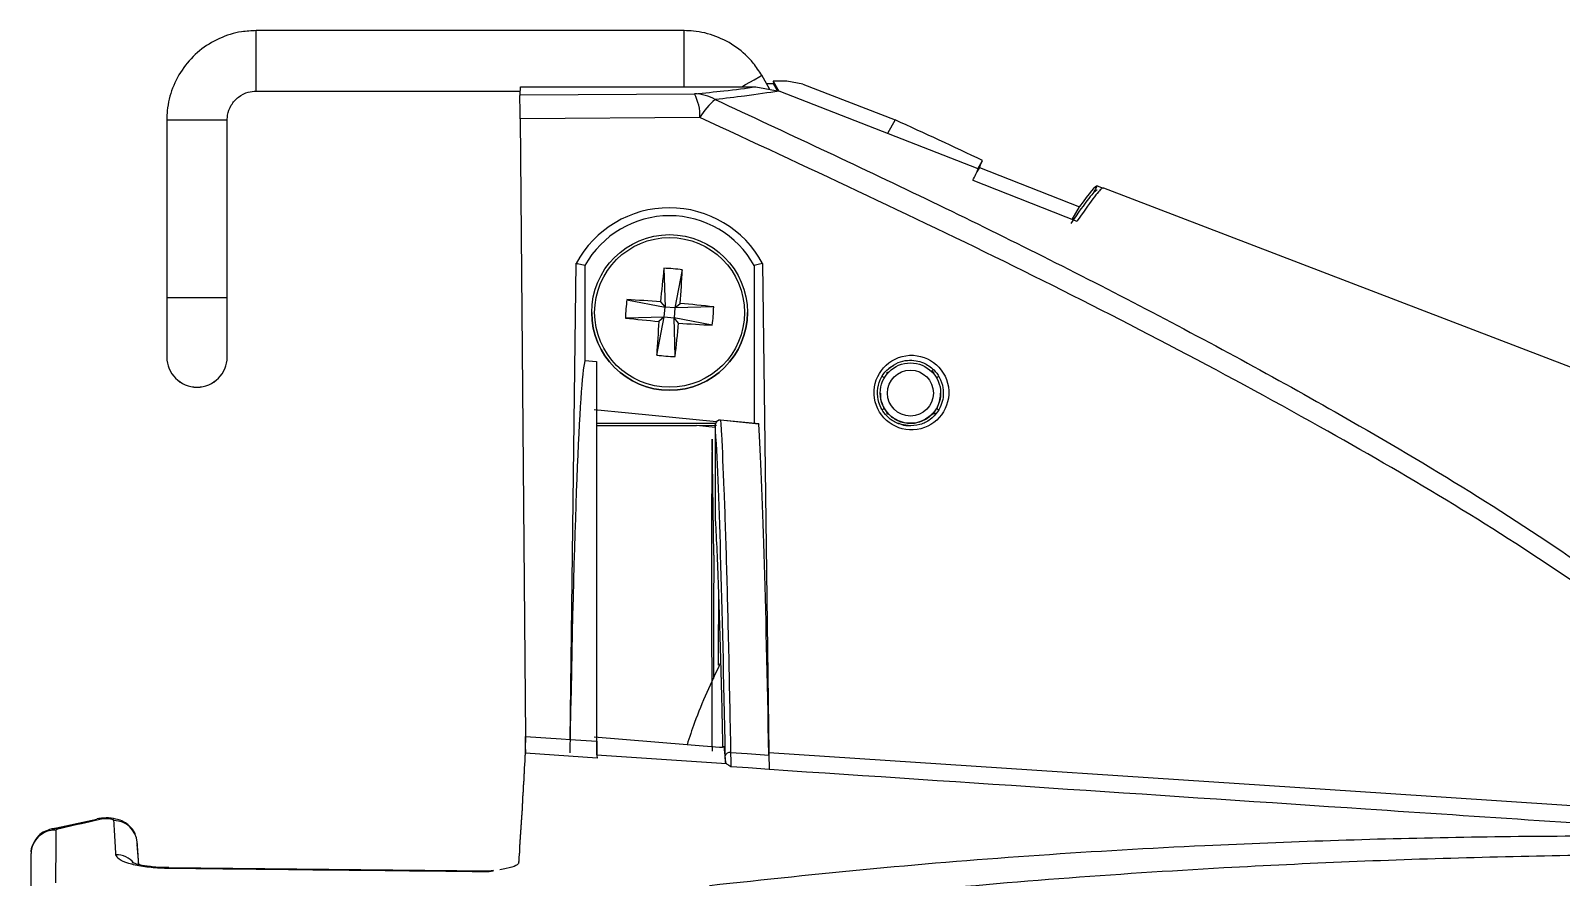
# Model space of a CAD drawing. Extents: x 8 to 113, y 1 to 87.
# Drawn here: x 66.942 to 70.107, y 38.545 to 40.297 of the extents above; entities that cross this region are included whole.
import ezdxf

# ---------------------------------------------------------------- set-up
doc = ezdxf.new("R2010")
doc.units = 0
doc.header["$MEASUREMENT"] = 0
doc.layers.add('OBJECT', color=7, linetype='CONTINUOUS')

msp = doc.modelspace()

# ---------------------------------------------------------------- linework, layer by layer
at = {"layer": 'OBJECT'}
for p, q in [((68.2937, 40.2972), (67.4089, 40.2972)), ((67.4089, 40.1722), (67.4089, 40.2972)), ((68.2937, 40.181), (68.2937, 40.2972)), ((68.4708, 40.1756), (68.4539, 40.2047)), ((67.4089, 40.1722), (67.9547, 40.1722)), ((67.4089, 40.1722), (67.4089, 40.1721)), ((67.4089, 40.1721), (67.9547, 40.1721)), ((67.9542, 40.1641), (67.9552, 40.181)), ((67.9542, 40.1641), (68.3149, 40.1665)), ((67.9552, 40.181), (68.4418, 40.181)), ((68.4418, 40.181), (68.4897, 40.1721)), ((68.4785, 40.1871), (68.4641, 40.1871)), ((68.4775, 40.1924), (68.4785, 40.1871)), ((68.4775, 40.1924), (68.4891, 40.1722)), ((68.5057, 40.1924), (68.4775, 40.1924)), ((68.4869, 40.1726), (68.4785, 40.1871)), ((68.9016, 40.0112), (68.4897, 40.1721)), ((68.5388, 40.1862), (68.5057, 40.1924)), ((68.5388, 40.1862), (68.7298, 40.1124)), ((67.2239, 40.1122), (67.2239, 39.7447)), ((67.3489, 40.1122), (67.2239, 40.1122)), ((67.3489, 39.7447), (67.3489, 40.1122)), ((68.3263, 40.1174), (67.9546, 40.115)), ((67.9546, 40.115), (67.9656, 38.8371)), ((68.7298, 40.1124), (68.7137, 40.0846)), ((68.9039, 40.0139), (68.8988, 40.0051)), ((68.9005, 40.0116), (68.9103, 40.0286)), ((68.9039, 40.0139), (69.1112, 39.933)), ((68.8906, 39.9876), (69.1055, 39.9027)), ((69.1478, 39.9762), (69.1382, 39.9595)), ((69.1478, 39.9762), (69.1599, 39.9716)), ((69.1612, 39.9711), (69.1599, 39.9716)), ((70.7354, 39.3671), (69.1612, 39.9711)), ((69.0959, 39.9065), (69.1112, 39.933)), ((68.0576, 38.831), (68.0702, 39.8158)), ((68.0702, 39.8158), (68.0733, 39.815)), ((68.0884, 39.811), (68.0733, 39.815)), ((68.4557, 39.8156), (68.4687, 38.8039)), ((68.0884, 39.811), (68.0884, 39.6149)), ((68.2518, 39.8056), (68.254, 39.7253)), ((68.2898, 39.8024), (68.2744, 39.7236)), ((68.4384, 39.811), (68.4384, 39.4845)), ((67.2239, 39.7447), (67.2239, 39.6222)), ((67.3489, 39.7447), (67.2239, 39.7447)), ((67.3489, 39.6222), (67.3489, 39.7447)), ((68.1752, 39.7406), (68.254, 39.7253)), ((68.2448, 39.7362), (68.254, 39.7253)), ((68.2523, 39.7048), (68.254, 39.7253)), ((68.2744, 39.7236), (68.254, 39.7253)), ((68.2744, 39.7236), (68.2727, 39.7031)), ((68.2744, 39.7236), (68.2853, 39.7328)), ((68.3547, 39.7258), (68.2744, 39.7236)), ((68.1024, 39.7142), (68.1024, 39.7142)), ((68.172, 39.7027), (68.2523, 39.7048)), ((68.237, 39.626), (68.2523, 39.7048)), ((68.2523, 39.7048), (68.2414, 39.6956)), ((68.2523, 39.7048), (68.2727, 39.7031)), ((68.2749, 39.6229), (68.2727, 39.7031)), ((68.282, 39.6923), (68.2727, 39.7031)), ((68.3516, 39.6878), (68.2727, 39.7031)), ((68.4244, 39.7142), (68.4244, 39.7142)), ((67.2239, 39.6222), (67.2239, 39.6221)), ((67.3489, 39.6221), (67.3489, 39.6222)), ((68.0884, 39.6149), (68.1127, 39.6126)), ((68.1127, 39.6126), (68.1127, 38.7992)), ((68.7121, 39.5895), (68.7121, 39.5895)), ((68.7149, 39.59), (68.715, 39.59)), ((68.6989, 39.5474), (68.6989, 39.5473)), ((68.8239, 39.5473), (68.8239, 39.5474)), ((68.7149, 39.5045), (68.7121, 39.5051)), ((68.7121, 39.5051), (68.7121, 39.5051)), ((68.7121, 39.5051), (68.7121, 39.5051)), ((68.7121, 39.5051), (68.7121, 39.5051)), ((68.7121, 39.5051), (68.7121, 39.5051)), ((68.7124, 39.5051), (68.7121, 39.5051)), ((68.7173, 39.5029), (68.7149, 39.5045)), ((68.7173, 39.5029), (68.7149, 39.5045)), ((68.7201, 39.5002), (68.7172, 39.5029)), ((68.7215, 39.4991), (68.7173, 39.503)), ((68.7173, 39.5029), (68.7173, 39.5029)), ((68.8042, 39.503), (68.8095, 39.5074)), ((68.8079, 39.5045), (68.8054, 39.5029)), ((68.8054, 39.5029), (68.8079, 39.5045)), ((68.8054, 39.5029), (68.8054, 39.5029)), ((68.8078, 39.5055), (68.8087, 39.5065)), ((68.8107, 39.5051), (68.8079, 39.5045)), ((68.8079, 39.5045), (68.8107, 39.5051)), ((68.8107, 39.5051), (68.8102, 39.5051)), ((68.8107, 39.5051), (68.8145, 39.5051)), ((68.8144, 39.5051), (68.8107, 39.5051)), ((68.8107, 39.5051), (68.8107, 39.5051)), ((68.8107, 39.5051), (68.8107, 39.5051)), ((68.8107, 39.5051), (68.8107, 39.5051)), ((68.8107, 39.5051), (68.8107, 39.5051)), ((68.1127, 39.4854), (68.3587, 39.4854)), ((68.1127, 39.4802), (68.3193, 39.4802)), ((68.3193, 39.4802), (68.3603, 39.4809)), ((68.358, 39.4764), (68.3193, 39.4802)), ((68.358, 39.4816), (68.358, 39.3915)), ((68.448, 39.4836), (68.3689, 39.4915)), ((68.7569, 39.48), (68.7471, 39.482)), ((68.3551, 39.2122), (68.3515, 39.4523)), ((68.358, 39.3915), (68.358, 39.2844)), ((68.358, 39.2844), (68.358, 39.2838)), ((67.9656, 38.8365), (67.9656, 38.8248)), ((68.3668, 38.8144), (68.1074, 38.8354)), ((68.1137, 38.7924), (67.9654, 38.8023)), ((68.0576, 38.831), (68.1129, 38.8274)), ((68.3757, 38.8168), (68.3789, 38.7839)), ((68.1127, 38.7992), (68.3808, 38.7809)), ((68.3789, 38.7839), (68.3786, 38.7966)), ((68.3808, 38.7809), (68.3789, 38.7839)), ((68.4697, 38.7686), (68.4696, 38.7689)), ((67.0793, 38.6654), (66.9862, 38.6453)), ((67.0793, 38.6645), (66.9862, 38.6444)), ((67.1658, 38.5721), (67.1629, 38.6138)), ((66.9434, 38.4856), (66.9434, 38.5948)), ((67.2283, 38.5657), (67.2217, 38.5658)), ((67.8897, 38.5582), (67.2283, 38.5655)), ((67.8894, 38.557), (67.8897, 38.558)), ((67.8996, 38.5597), (67.8896, 38.5583))]:
    msp.add_line(p, q, dxfattribs=at)
at = {"layer": 'OBJECT', "flags": 128}
for points in [[(68.4128, 40.181), (68.4205, 40.1855), (68.4381, 40.1956), (68.4498, 40.2024), (68.4539, 40.2047)], [(68.4557, 39.8156), (68.4466, 39.8132), (68.4384, 39.811)], [(68.3603, 39.488), (68.1786, 39.5055), (68.1074, 39.5124)], [(68.804, 39.5016), (68.7926, 39.4931), (68.7914, 39.4924)], [(68.3689, 39.4912), (68.369, 39.4916), (68.369, 39.4916)], [(68.448, 39.4833), (68.4281, 39.4853), (68.3689, 39.4912)], [(67.9656, 38.8371), (68.0396, 38.8322), (68.0576, 38.831)], [(68.3896, 38.8038), (68.424, 38.8015), (68.4686, 38.7985)], [(68.4687, 38.8039), (69.7446, 38.7198), (70.5965, 38.6635)], [(68.4696, 38.7689), (68.4261, 38.7719), (68.3905, 38.7742)], [(66.9988, 38.6455), (66.9909, 38.6465), (66.9861, 38.6459)], [(66.9948, 38.6431), (66.9945, 38.6179), (66.9936, 38.5339)], [(67.0916, 38.6663), (67.0837, 38.6673), (67.0792, 38.6667)], [(67.2283, 38.564), (67.2283, 38.5654), (67.2283, 38.5654)]]:
    msp.add_lwpolyline(points, dxfattribs=at)
at = {"layer": 'OBJECT'}
for centre, radius in [((68.2634, 39.7142), 0.161), ((68.2634, 39.7142), 0.1549), ((68.7614, 39.5474), 0.0625), ((68.7614, 39.5474), 0.0475)]:
    msp.add_circle(centre, radius, dxfattribs=at)
for centre, radius, start, end in [((68.2298, 40.1209), 0.0965, 357.9094, 28.1742), ((68.3117, 40.0709), 0.0956, 61.1194, 88.0934), ((68.4313, 40.0603), 0.1195, 127.885, 151.478), ((68.2634, 39.7142), 0.2, 28.9552, 151.0448), ((70.9952, 39.4907), 2.7614, 173.4517, 174.8987), ((68.2382, 39.4094), 0.3964, 82.5206, 88.0224), ((65.5318, 39.9426), 2.7615, 355.6437, 357.0907), ((68.5681, 39.689), 0.3963, 172.519, 178.0219), ((68.035, 36.9803), 2.7639, 85.6465, 87.0922), ((68.0396, 36.9811), 2.7627, 83.4501, 84.8965), ((67.9586, 39.7394), 0.3964, 352.5191, 358.0218), ((68.2634, 39.7142), 0.161, 180.0001, 359.9999), ((68.488, 42.457), 2.7724, 263.4564, 264.8977), ((70.9948, 39.4859), 2.7614, 175.6439, 177.091), ((65.5302, 39.9379), 2.7627, 353.4524, 354.8988), ((68.4926, 42.4574), 2.7732, 265.6453, 267.0862), ((68.2886, 40.0192), 0.3966, 262.5217, 268.0213), ((67.2864, 39.6222), 0.0625, 180, 360), ((67.2864, 39.6221), 0.0625, 180, 0), ((67.2864, 39.6221), 0.0625, 180.0001, 359.9999), ((68.6982, 39.572), 0.011, 35.4957, 64.8754), ((68.8246, 39.572), 0.011, 115.1438, 144.4875), ((68.6993, 39.5209), 0.00899, 292.7959, 329.4506), ((68.7121, 39.4976), 0.00751, 66.3459, 89.9856), ((68.8107, 39.4976), 0.0075, 90.0081, 134.7764), ((68.8234, 39.5209), 0.00898, 210.5318, 247.206), ((68.368, 39.4816), 0.01, 84.2876, 180), ((68.3679, 39.4814), 0.00991, 83.9114, 178.4317), ((68.368, 39.2844), 0.01, 180, 183.2829), ((68.3877, 38.7946), 0.00938, 78.8853, 167.1769), ((66.9926, 38.5939), 0.0493, 87.4422, 179.0087), ((67.1139, 38.6141), 0.049, 4.7404, 89.1866), ((67.1182, 38.5422), 0.0503, 41.0243, 89.537)]:
    msp.add_arc(centre, radius, start, end, dxfattribs=at)
for centre, major_axis, ratio, start_param, end_param in [((13.4884, 31.3904), (57.865, 6.1751), 0.17212, 0.273817, 0.28446), ((66.511, 35.8933), (2.4087, 4.1705), 0.014677, 6.100021, 6.132496), ((66.5121, 35.8934), (2.4084, 4.17), 0.014803, 6.137244, 6.162091), ((66.8047, 35.9183), (2.3436, 4.0578), 0.014677, 0.007502, 0.154568), ((66.8149, 35.9273), (2.3332, 4.0398), 0.014803, 0.009846, 0.193672), ((68.2629, 39.7116), (0.2166, 0.0329), 0.99997, 0.344136, 2.4953), ((68.0918, 36.8172), (0, 2.8045), 0.017455, 0.06954, 0.784061), ((68.3448, 36.8172), (0, 2.7692), 0.017455, 5.508757, 6.007323), ((68.4348, 36.8172), (0, 2.7715), 0.017455, 5.508878, 6.006547), ((68.3979, 36.817), (-0.0414, 2.74), 0.008735, 0.277278, 0.694164), ((68.3979, 36.817), (-0.0379, 2.51), 0.008735, 0.303456, 0.549799), ((68.4079, 36.8172), (-0.0379, 2.5), 0.00877, 0.384877, 0.521736)]:
    msp.add_ellipse(centre, major_axis=major_axis, ratio=ratio, start_param=start_param, end_param=end_param, dxfattribs=at)
msp.add_ellipse((68.7635, 39.5484), major_axis=(0.0763, 0.0116), ratio=0.99997, dxfattribs=at)
for points, knots in [([(67.4089, 40.2972), (67.3987, 40.2967), (67.3725, 40.2954), (67.3317, 40.2826), (67.2905, 40.2572), (67.2572, 40.2218), (67.2342, 40.1792), (67.2248, 40.1413), (67.2241, 40.1188), (67.2239, 40.1122)], [0, 0, 0, 0, 0.105388, 0.270577, 0.436043, 0.601512, 0.76698, 0.932447, 1, 1, 1, 1]), ([(68.4539, 40.2047), (68.4484, 40.2133), (68.4342, 40.2353), (68.4026, 40.2642), (68.3601, 40.2871), (68.3223, 40.2963), (68.3, 40.297), (68.2937, 40.2972)], [0, 0, 0, 0, 0.158053, 0.405798, 0.653957, 0.902119, 1, 1, 1, 1]), ([(67.3489, 40.1122), (67.349, 40.1155), (67.3496, 40.1262), (67.3562, 40.1438), (67.3714, 40.1609), (67.3903, 40.1707), (67.4033, 40.1718), (67.4089, 40.1722)], [0, 0, 0, 0, 0.105645, 0.342043, 0.582814, 0.823795, 1, 1, 1, 1]), ([(67.9546, 40.115), (67.9544, 40.1251), (67.9542, 40.1453), (67.9541, 40.1605), (67.9542, 40.1631), (67.9542, 40.1641)], [0, 0, 0, 0, 0.379149, 0.758209, 1, 1, 1, 1]), ([(68.3149, 40.1665), (68.3358, 40.1685), (68.3844, 40.1732), (68.421, 40.1781), (68.4418, 40.181)], [0, 0, 0, 0, 0.429879, 1, 1, 1, 1]), ([(68.4897, 40.1721), (68.4675, 40.1686), (68.4299, 40.1627), (68.3788, 40.157), (68.3579, 40.1546)], [0, 0, 0, 0, 0.590738, 1, 1, 1, 1]), ([(68.3579, 40.1546), (68.5032, 40.0869), (68.794, 39.9514), (69.2227, 39.7376), (69.5921, 39.5379), (69.9034, 39.3552), (70.1568, 39.1906), (70.3663, 39.034), (70.5321, 38.8884), (70.6489, 38.7678), (70.7092, 38.6836), (70.7354, 38.647)], [0, 0, 0, 0, 0.165243, 0.3305, 0.495665, 0.602019, 0.708404, 0.814573, 0.881575, 0.948512, 1, 1, 1, 1]), ([(70.6984, 38.6451), (70.6738, 38.6778), (70.6145, 38.7567), (70.5001, 38.8712), (70.3339, 39.0131), (70.1242, 39.1661), (69.871, 39.3273), (69.4914, 39.5464), (68.9787, 39.8141), (68.5438, 40.0163), (68.3263, 40.1174)], [0, 0, 0, 0, 0.047039, 0.113471, 0.179969, 0.286445, 0.393127, 0.499782, 0.749839, 1, 1, 1, 1]), ([(69.1599, 39.9716), (69.1597, 39.9716), (69.1591, 39.9716), (69.155, 39.9694), (69.1418, 39.9549), (69.1176, 39.92), (69.1055, 39.9027)], [0, 0, 0, 0, 0.027028, 0.135674, 0.570725, 1, 1, 1, 1]), ([(68.7555, 39.4796), (68.7471, 39.4812), (68.7315, 39.4843), (68.7133, 39.4979), (68.702, 39.5128), (68.6945, 39.5306), (68.6921, 39.5519), (68.698, 39.5754), (68.7101, 39.5946), (68.7221, 39.602), (68.7272, 39.6052)], [0, 0, 0, 0, 0.148908, 0.277448, 0.386562, 0.475788, 0.614613, 0.753603, 0.895777, 1, 1, 1, 1]), ([(68.7176, 39.5994), (68.7236, 39.6035), (68.735, 39.6114), (68.7546, 39.6158), (68.7725, 39.6151), (68.7916, 39.6095), (68.8087, 39.5979), (68.8226, 39.5795), (68.829, 39.5609), (68.8298, 39.5421), (68.8265, 39.525), (68.8177, 39.5074), (68.8025, 39.4917), (68.7809, 39.4802), (68.7642, 39.4798), (68.7555, 39.4796)], [0, 0, 0, 0, 0.081269, 0.1552935, 0.2220335, 0.281513, 0.3782242, 0.4491981, 0.53825, 0.5951109, 0.6600535, 0.7330391, 0.8140446, 0.9030462, 1, 1, 1, 1]), ([(68.8093, 39.5893), (68.8092, 39.5895), (68.8086, 39.5905), (68.8072, 39.5928), (68.8061, 39.5947)], [0, 0, 0, 0, 0.182127, 1, 1, 1, 1]), ([(68.7158, 39.5906), (68.7152, 39.5903), (68.7141, 39.5896), (68.7127, 39.5893), (68.7121, 39.5895), (68.7121, 39.5895)], [0, 0, 0, 0, 0.4777901, 0.9957707, 1, 1, 1, 1]), ([(68.7121, 39.5895), (68.7122, 39.5895), (68.7123, 39.5894), (68.7125, 39.5893), (68.7127, 39.5892), (68.7129, 39.5892), (68.7137, 39.5894), (68.7145, 39.5894), (68.7151, 39.5895)], [0, 0, 0, 0, 0.086056, 0.152523, 0.201475, 0.268603, 0.37029, 1, 1, 1, 1]), ([(68.715, 39.59), (68.7151, 39.59), (68.7152, 39.59), (68.7152, 39.5897), (68.7151, 39.5895)], [0, 0, 0, 0, 0.406616, 1, 1, 1, 1]), ([(68.8107, 39.5895), (68.8102, 39.5895), (68.8092, 39.5895), (68.8079, 39.59), (68.8069, 39.5905), (68.8061, 39.591), (68.8057, 39.5913), (68.8055, 39.5915), (68.8055, 39.5916), (68.8054, 39.5916), (68.8054, 39.5916), (68.8054, 39.5916), (68.8054, 39.5916), (68.8054, 39.5916), (68.8054, 39.5916)], [0, 0, 0, 0, 0.24171, 0.479563, 0.670733, 0.812024, 0.900957, 0.938785, 0.946107, 0.950796, 0.955783, 0.96375, 0.980833, 1, 1, 1, 1]), ([(68.8079, 39.59), (68.8077, 39.59), (68.8075, 39.5901), (68.8076, 39.5897), (68.8076, 39.5895)], [0, 0, 0, 0, 0.569569, 1, 1, 1, 1]), ([(68.8107, 39.5895), (68.8106, 39.5895), (68.8104, 39.5894), (68.8103, 39.5893), (68.8101, 39.5892), (68.8099, 39.5892), (68.809, 39.5894), (68.8083, 39.5894), (68.8076, 39.5895)], [0, 0, 0, 0, 0.086086, 0.152249, 0.201568, 0.268345, 0.370068, 1, 1, 1, 1]), ([(68.6994, 39.5473), (68.6992, 39.5451), (68.6988, 39.536), (68.7022, 39.5261), (68.7059, 39.5184), (68.7068, 39.5169), (68.7071, 39.5163)], [0, 0, 0, 0, 0.202056, 0.832584, 0.940111, 1, 1, 1, 1]), ([(68.8157, 39.5163), (68.8161, 39.5172), (68.8198, 39.5239), (68.8236, 39.5343), (68.8234, 39.5442), (68.8234, 39.5473)], [0, 0, 0, 0, 0.0945196, 0.7166794, 1, 1, 1, 1]), ([(68.7173, 39.5029), (68.7173, 39.5029), (68.7174, 39.5029), (68.717, 39.5033), (68.7155, 39.5048), (68.7131, 39.5076), (68.71, 39.5115), (68.708, 39.5147), (68.7071, 39.5163)], [0, 0, 0, 0, 0.007654, 0.177567, 0.342226, 0.537622, 0.77053, 1, 1, 1, 1]), ([(68.7071, 39.5163), (68.7076, 39.5154), (68.709, 39.513), (68.7114, 39.5096), (68.7131, 39.5075), (68.7139, 39.5066)], [0, 0, 0, 0, 0.251437, 0.654905, 1, 1, 1, 1]), ([(68.7121, 39.5051), (68.7125, 39.505), (68.7134, 39.505), (68.7145, 39.5047), (68.715, 39.5045), (68.7151, 39.5044)], [0, 0, 0, 0, 0.429676, 0.905383, 1, 1, 1, 1]), ([(68.7173, 39.5029), (68.7177, 39.5025), (68.7201, 39.5002), (68.7262, 39.4951), (68.7378, 39.4889), (68.7519, 39.4849), (68.7656, 39.4845), (68.7789, 39.4869), (68.7908, 39.4916), (68.8002, 39.498), (68.8039, 39.5015), (68.8054, 39.5029)], [0, 0, 0, 0, 0.025073, 0.152298, 0.278144, 0.410387, 0.554306, 0.647846, 0.781898, 0.912636, 1, 1, 1, 1]), ([(68.8157, 39.5163), (68.8151, 39.5154), (68.8137, 39.5131), (68.8113, 39.5096), (68.8088, 39.5066), (68.8069, 39.5045), (68.8057, 39.5032), (68.8055, 39.503), (68.8054, 39.5029)], [0, 0, 0, 0, 0.131303, 0.342029, 0.527386, 0.68596, 0.840958, 1, 1, 1, 1]), ([(68.3689, 39.4912), (68.369, 39.4894), (68.3696, 39.4802), (68.3719, 39.4391), (68.3758, 39.3522), (68.3808, 39.2013), (68.3854, 39.0208), (68.3882, 38.876), (68.3896, 38.8038)], [0, 0, 0, 0, 0.014441, 0.07221, 0.303648, 0.535505, 0.768144, 1, 1, 1, 1]), ([(68.448, 39.4836), (68.448, 39.4836), (68.448, 39.4837), (68.448, 39.4835), (68.448, 39.4833)], [0, 0, 0, 0, 0.429302, 1, 1, 1, 1]), ([(68.7569, 39.48), (68.7552, 39.4799), (68.7483, 39.4795), (68.7418, 39.4825), (68.7369, 39.4848)], [0, 0, 0, 0, 0.241751, 1, 1, 1, 1]), ([(68.358, 39.2844), (68.3587, 39.2713), (68.3614, 39.2207), (68.366, 39.1007), (68.3703, 38.9486), (68.3726, 38.8436), (68.3732, 38.8148)], [0, 0, 0, 0, 0.127589, 0.49434, 0.861177, 1, 1, 1, 1]), ([(68.3688, 38.9891), (68.3495, 38.9485), (68.3233, 38.8933), (68.3045, 38.8352), (68.2996, 38.8199)], [0, 0, 0, 0, 0.7361561, 1, 1, 1, 1]), ([(68.3507, 38.9227), (68.3507, 38.9226), (68.3508, 38.9035), (68.351, 38.8642), (68.3511, 38.8257), (68.3512, 38.8065)], [0, 0, 0, 0, 0.003894, 0.501951, 1, 1, 1, 1]), ([(67.9654, 38.8023), (67.9655, 38.8053), (67.9656, 38.8112), (67.9657, 38.8261), (67.9656, 38.8356), (67.9656, 38.8371)], [0, 0, 0, 0, 0.45721, 0.914474, 1, 1, 1, 1]), ([(67.952, 38.5759), (67.9525, 38.5835), (67.9548, 38.6183), (67.9596, 38.6938), (67.9632, 38.7615), (67.9654, 38.8023)], [0, 0, 0, 0, 0.101313, 0.458464, 1, 1, 1, 1]), ([(67.952, 38.5749), (67.9525, 38.5826), (67.9548, 38.6174), (67.9596, 38.6931), (67.9632, 38.7609), (67.9654, 38.8017)], [0, 0, 0, 0, 0.101313, 0.458464, 1, 1, 1, 1]), ([(67.9655, 38.8104), (67.9655, 38.8075), (67.9655, 38.8037), (67.9654, 38.8021), (67.9654, 38.8017)], [0, 0, 0, 0, 0.753454, 1, 1, 1, 1]), ([(68.1129, 38.8274), (68.1129, 38.8198), (68.1128, 38.8047), (68.1133, 38.7954), (68.1136, 38.7928), (68.1137, 38.7924)], [0, 0, 0, 0, 0.453889, 0.907774, 1, 1, 1, 1]), ([(68.3757, 38.8168), (68.3755, 38.8162), (68.3753, 38.8155), (68.3731, 38.8147), (68.3713, 38.8144), (68.3692, 38.8143), (68.3678, 38.8143), (68.3669, 38.8144), (68.3668, 38.8144)], [0, 0, 0, 0, 0.46582, 0.627334, 0.789745, 0.887399, 0.985865, 1, 1, 1, 1]), ([(68.3896, 38.8038), (68.3897, 38.7952), (68.39, 38.7829), (68.3903, 38.7762), (68.3904, 38.7746), (68.3905, 38.7742)], [0, 0, 0, 0, 0.627065, 0.905708, 1, 1, 1, 1]), ([(68.4687, 38.8039), (68.4687, 38.8001), (68.4689, 38.7885), (68.4692, 38.775), (68.4695, 38.7706), (68.4697, 38.7686)], [0, 0, 0, 0, 0.217725, 0.659355, 1, 1, 1, 1]), ([(68.3905, 38.7742), (68.3904, 38.7743), (68.3889, 38.7752), (68.3852, 38.7774), (68.3824, 38.7796), (68.3808, 38.7809)], [0, 0, 0, 0, 0.011921, 0.426502, 1, 1, 1, 1]), ([(68.4686, 38.7985), (68.4688, 38.7907), (68.4691, 38.7766), (68.4695, 38.7713), (68.4696, 38.7689)], [0, 0, 0, 0, 0.5599032, 1, 1, 1, 1]), ([(70.5987, 38.627), (70.5389, 38.631), (70.2402, 38.6508), (69.5306, 38.698), (68.8806, 38.7413), (68.4697, 38.7686)], [0, 0, 0, 0, 0.084182, 0.420908, 1, 1, 1, 1]), ([(66.9861, 38.6457), (66.9801, 38.6439), (66.9689, 38.6404), (66.9549, 38.6286), (66.9462, 38.6135), (66.9423, 38.6012), (66.9434, 38.595), (66.9435, 38.5948)], [0, 0, 0, 0, 0.26546, 0.497736, 0.737588, 0.991548, 1, 1, 1, 1]), ([(66.9988, 38.6455), (66.9985, 38.6454), (66.9972, 38.6451), (66.9953, 38.6443), (66.995, 38.6435), (66.9948, 38.6431)], [0, 0, 0, 0, 0.116848, 0.558928, 1, 1, 1, 1]), ([(67.0916, 38.6663), (67.0683, 38.6611), (67.0374, 38.6543), (67.0065, 38.6472), (66.9988, 38.6455)], [0, 0, 0, 0, 0.7527133, 1, 1, 1, 1]), ([(67.1592, 38.6323), (67.1589, 38.6334), (67.1576, 38.6393), (67.1511, 38.6478), (67.1416, 38.6568), (67.1305, 38.6629), (67.1167, 38.6672), (67.0987, 38.6695), (67.0857, 38.6675), (67.0793, 38.6665)], [0, 0, 0, 0, 0.036872, 0.18671, 0.322148, 0.448681, 0.583601, 0.793838, 1, 1, 1, 1]), ([(67.1146, 38.6631), (67.1144, 38.6635), (67.114, 38.6643), (67.1115, 38.6654), (67.1081, 38.6663), (67.1039, 38.6668), (67.0994, 38.667), (67.095, 38.6669), (67.0927, 38.6665), (67.0916, 38.6663)], [0, 0, 0, 0, 0.157187, 0.302163, 0.442885, 0.580984, 0.719256, 0.859595, 1, 1, 1, 1]), ([(67.1186, 38.5925), (67.1182, 38.6007), (67.1168, 38.6242), (67.1155, 38.6478), (67.1146, 38.6631)], [0, 0, 0, 0, 0.34783, 1, 1, 1, 1]), ([(67.1659, 38.572), (67.1658, 38.5741), (67.1647, 38.5895), (67.1637, 38.6049), (67.1628, 38.6182)], [0, 0, 0, 0, 0.13721, 1, 1, 1, 1]), ([(67.1659, 38.5721), (67.1658, 38.5739), (67.1647, 38.5889), (67.1637, 38.604), (67.1628, 38.6173)], [0, 0, 0, 0, 0.119772, 1, 1, 1, 1]), ([(68.346, 38.5289), (68.4589, 38.541), (68.8007, 38.5778), (69.3159, 38.6124), (69.8896, 38.6311), (70.2989, 38.6325), (70.5338, 38.6282), (70.5987, 38.627)], [0, 0, 0, 0, 0.149455, 0.452289, 0.682256, 0.912223, 1, 1, 1, 1]), ([(67.2283, 38.564), (67.222, 38.5641), (67.2033, 38.5646), (67.173, 38.5677), (67.1434, 38.5741), (67.123, 38.5828), (67.1201, 38.5893), (67.1186, 38.5925)], [0, 0, 0, 0, 0.109227, 0.325258, 0.547858, 0.773813, 1, 1, 1, 1]), ([(70.7354, 38.5902), (70.6372, 38.5913), (70.37, 38.5944), (69.9277, 38.5887), (69.3555, 38.5653), (68.8478, 38.5273), (68.5133, 38.4893), (68.4071, 38.4772)], [0, 0, 0, 0, 0.128868, 0.35066, 0.572454, 0.864185, 1, 1, 1, 1]), ([(67.2217, 38.5658), (67.2188, 38.5658), (67.2052, 38.5659), (67.184, 38.5683), (67.1643, 38.572), (67.154, 38.5754), (67.1528, 38.576), (67.1524, 38.5763)], [0, 0, 0, 0, 0.087211, 0.394581, 0.651991, 0.855475, 1, 1, 1, 1]), ([(67.8894, 38.557), (67.8765, 38.5571), (67.7303, 38.5586), (67.5099, 38.5609), (67.3024, 38.5632), (67.2283, 38.564)], [0, 0, 0, 0, 0.058482, 0.663526, 1, 1, 1, 1]), ([(67.8997, 38.5589), (67.8964, 38.5583), (67.893, 38.5576), (67.8894, 38.557), (67.8894, 38.557)], [0, 0, 0, 0, 0.978766, 1, 1, 1, 1]), ([(67.952, 38.5759), (67.9506, 38.5739), (67.9474, 38.5694), (67.9309, 38.5645), (67.917, 38.5621), (67.9124, 38.5613)], [0, 0, 0, 0, 0.349627, 0.783725, 1, 1, 1, 1])]:
    msp.add_open_spline(points, degree=3, knots=knots, dxfattribs=at)

doc.saveas('drawing.dxf')
